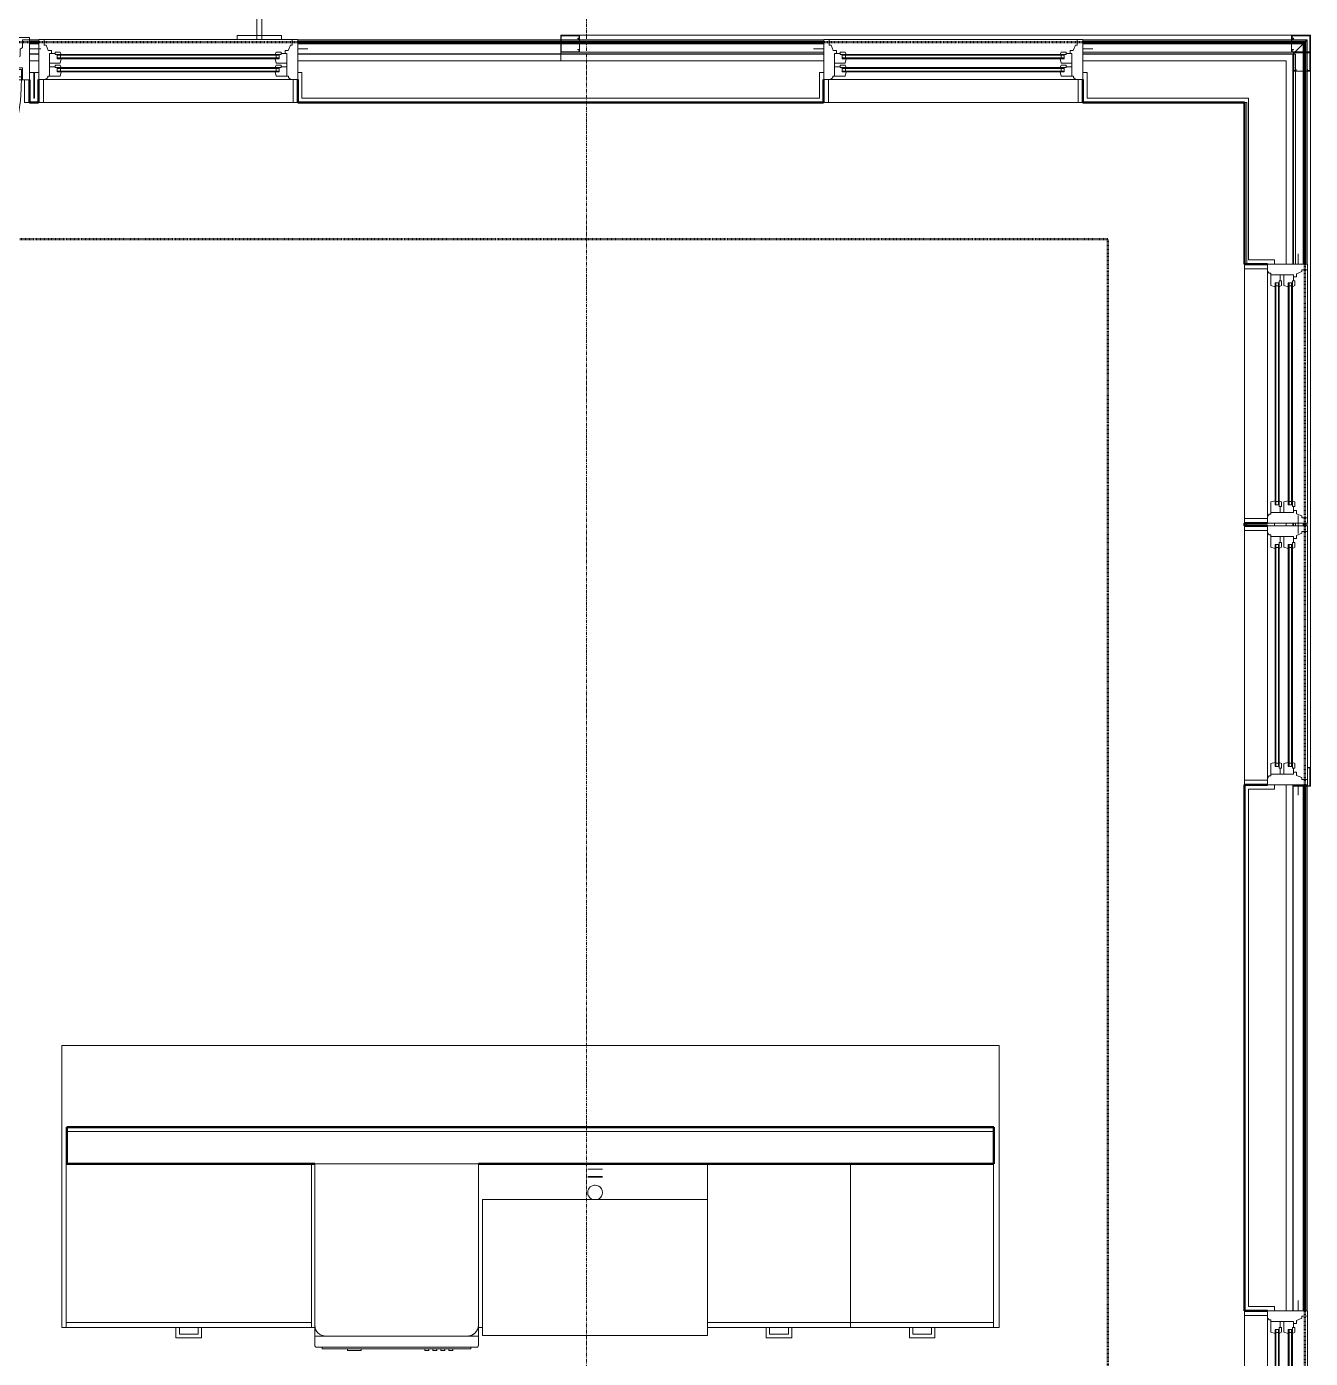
# Model space of a CAD drawing. Header units: inches. Extents: x -4235 to -464, y 9767 to 12359.
# Drawn here: x -2255.5 to -2067.1, y 11925.4 to 12120.9 of the extents above; entities that cross this region are included whole.
import ezdxf

# ---------------------------------------------------------------- set-up
doc = ezdxf.new("R2010")
doc.units = ezdxf.units.IN
doc.header["$MEASUREMENT"] = 0
doc.linetypes.add('Dash 1_16_', pattern=[0.125, 0.0625, -0.0625])
doc.linetypes.add('Grid Line 1_2_', pattern=[0.875, 0.5, -0.125, 0.125, -0.125])
for name, color, linetype, lineweight in [('0-1', 7, 'Continuous', 5), ('0-2', 10, 'Continuous', 9), ('A-DOOR-5', 31, 'Continuous', 9), ('A-DOOR-6', 31, 'Continuous', 20), ('A-DOOR-FRAM', 31, 'Continuous', 9), ('A-DOOR-FRAM-3', 31, 'Continuous', 20), ('A-DOOR-GLAZ', 31, 'Continuous', 9), ('A-GLAZ-1', 151, 'Continuous', 9), ('A-GLAZ-2', 151, 'Continuous', 20), ('A-GLAZ-CWMG', 51, 'Continuous', 9), ('A-WALL', 113, 'Continuous', 13), ('A-WALL-1', 7, 'Continuous', 50), ('A-WALL-2', 250, 'Continuous', 13), ('A-WALL-4', 254, 'Continuous', 9), ('A-WALL-5', 113, 'Continuous', 9), ('A-WALL-6', 113, 'Continuous', 50), ('A-WALL-PATT-1', 9, 'Continuous', 9), ('C-PROP-LINE-1', 91, 'Dash 1_16_', 50), ('P-SANR-FIXT-1', 10, 'Continuous', 9), ('P-SANR-FIXT-2', 254, 'Continuous', 9), ('Q-CASE-2', 10, 'Continuous', 9), ('Q-SPCQ-1', 10, 'Continuous', 9), ('S-GRID-1', 1, 'Grid Line 1_2_', 9)]:
    doc.layers.add(name, color=color, linetype=linetype, lineweight=lineweight)

# ---------------------------------------------------------------- blocks, each defined once
blk = doc.blocks.new('Dishwasher_15404 - 34_ counter-547918-BACKGROUND - RCP - 2ND FLOOR')
at = {"layer": 'Q-SPCQ-1'}
for p, q in [((0, 24), (23.68, 24)), ((0, 0), (0, 24)), ((23.68, 24), (25.25, 24)), ((25.25, 24), (26.68, 24)), ((25.25, 24), (25.25, 22.43)), ((26.87, 23.8), (26.87, 0.2)), ((25.25, 22.43), (25.25, 1.57)), ((26.87, 22.91), (27.12, 22.91)), ((27.12, 21.39), (27.12, 22.91)), ((27.12, 20.19), (27.12, 21.39)), ((27.12, 20.28), (27.37, 20.28)), ((27.12, 3.81), (27.12, 20.19)), ((27.12, 19.69), (27.37, 19.69)), ((27.37, 19.69), (27.37, 20.28)), ((27.12, 19.1), (27.37, 19.1)), ((27.12, 18.51), (27.37, 18.51)), ((27.12, 17.92), (27.37, 17.92)), ((27.37, 17.33), (27.37, 17.92)), ((27.37, 18.51), (27.37, 19.1)), ((27.12, 17.33), (27.37, 17.33)), ((27.12, 16.74), (27.37, 16.74)), ((27.12, 16.15), (27.37, 16.15)), ((27.37, 16.15), (27.37, 16.74)), ((27.37, 6.79), (27.12, 6.79)), ((27.37, 5.81), (27.37, 6.79)), ((27.12, 4.82), (27.37, 4.82)), ((27.37, 4.82), (27.37, 5.81)), ((27.12, 2.61), (27.12, 3.81)), ((27.12, 1.09), (27.12, 2.61)), ((23.68, 0), (0, 0)), ((25.25, 1.57), (25.25, 0)), ((26.87, 1.09), (27.12, 1.09)), ((25.25, 0), (23.68, 0)), ((26.68, 0), (25.25, 0))]:
    blk.add_line(p, q, dxfattribs=at)
for centre, radius, start, end in [((23.68, 22.43), 1.57, 360, 90), ((23.68, 22.43), 1.57, 32.077, 42.3359), ((26.68, 23.8), 0.197, 360, 90), ((23.68, 22.43), 1.57, 17.8182, 27.5266), ((23.68, 22.43), 1.57, 360, 13.6425), ((23.68, 1.57), 1.57, 270, 360), ((23.68, 1.57), 1.57, 317.6641, 327.923), ((23.68, 1.57), 1.57, 332.4734, 342.1818), ((23.68, 1.57), 1.57, 346.3575, 360), ((26.68, 0.2), 0.197, 270, 360), ((26.68, 0.2), 0.197, 270, 345)]:
    blk.add_arc(centre, radius, start, end, dxfattribs=at)
blk = doc.blocks.new('Base Cabinet 3 Drawer 230 - Base Cabinet 3 Drawer 230 21_-2578998-BACKGROUND - RCP - 2ND FLOOR')
at = {"layer": 'Q-CASE-2'}
for p, q in [((-1.14, 24), (-1.14, 25.5)), ((-1.14, 25.5), (2.61, 25.5)), ((2.61, 25.5), (2.61, 24)), ((-9.76, 24), (11.24, 24)), ((-9.76, 23.25), (-9.76, 24)), ((-1.14, 24), (-0.64, 24)), ((2.11, 25), (-0.64, 25)), ((-0.64, 24), (-0.64, 25)), ((2.11, 24), (2.11, 25)), ((2.61, 24), (2.11, 24)), ((11.24, 24), (11.24, 23.25)), ((11.24, 23.25), (-9.76, 23.25)), ((-9.76, 23.25), (-9.76, 0)), ((11.24, 0), (11.24, 23.25)), ((-9.76, 0), (11.24, 0))]:
    blk.add_line(p, q, dxfattribs=at)
blk = doc.blocks.new('Base Cabinet 3 Drawer 230 - Base Cabinet 3 Drawer 230 36_-2567960-BACKGROUND - RCP - 2ND FLOOR')
at = {"layer": 'Q-CASE-2'}
for p, q in [((-1.14, 24), (-1.14, 25.5)), ((-1.14, 25.5), (2.61, 25.5)), ((2.61, 25.5), (2.61, 24)), ((-17.26, 24), (18.74, 24)), ((-17.26, 23.25), (-17.26, 24)), ((-1.14, 24), (-0.64, 24)), ((2.11, 25), (-0.64, 25)), ((-0.64, 24), (-0.64, 25)), ((2.11, 24), (2.11, 25)), ((2.61, 24), (2.11, 24)), ((18.74, 24), (18.74, 23.25)), ((18.74, 23.25), (-17.26, 23.25)), ((-17.26, 23.25), (-17.26, 0)), ((18.74, 0), (18.74, 23.25)), ((-17.26, 0), (18.74, 0))]:
    blk.add_line(p, q, dxfattribs=at)
blk = doc.blocks.new('kitchen_faucet_14143 - kitchen_faucet_14143-V47-BACKGROUND - RCP - 2ND FLOOR')
at = {"layer": 'P-SANR-FIXT-2'}
for p, q in [((2.26, 0.54), (2.26, 1.08)), ((2.26, 0.28), (2.26, 0.54)), ((2.26, 0), (2.26, 0.28)), ((2.26, -1.08), (2.26, 0)), ((2.34, 1.08), (2.34, 0.94)), ((2.34, 0.94), (2.34, 0.28)), ((2.34, 0.28), (2.34, -0.54)), ((3.44, 1.05), (3.44, 1.08)), ((3.44, 0.54), (3.44, 1.05)), ((3.44, -0.28), (3.44, 0.54)), ((2.34, -0.54), (2.34, -1.05)), ((2.34, -1.05), (2.34, -1.08)), ((3.44, -0.54), (3.44, -0.28)), ((3.44, -0.77), (3.44, -0.54)), ((3.44, -0.94), (3.44, -0.77)), ((3.44, -1.05), (3.44, -0.94)), ((3.44, -1.08), (3.44, -1.05))]:
    blk.add_line(p, q, dxfattribs=at)
at = {"layer": 'P-SANR-FIXT-2', "flags": 128}
blk.add_lwpolyline([(-1, 0.62), (-0.96, 0.61), (-0.92, 0.6)], dxfattribs=at)
at = {"layer": 'P-SANR-FIXT-2'}
for start, end in [(135, 159.9003), (105, 135), (75, 105), (30, 75), (300, 0), (0, 30), (200.0997, 210), (210, 240), (240, 300)]:
    blk.add_arc((0, 0), 1.08, start, end, dxfattribs=at)
blk = doc.blocks.new('Stainless Steel Farmhous Kitchen Sink - Stainless Steel Farmhous Kitchen Sink-2552578-BACKGROUND - RCP - 2ND FLOOR')
at = {"layer": 'P-SANR-FIXT-1'}
for p, q in [((-33, 22.2), (0, 22.2)), ((-33, 2.25), (-33, 22.2)), ((0, 22.2), (0, 2.25)), ((0, 2.25), (-33, 2.25))]:
    blk.add_line(p, q, dxfattribs=at)
blk = doc.blocks.new('CTR - 1st Phase - Unit Layouts_rvt-1-BACKGROUND - RCP - 2ND FLOOR')
at = {"layer": 'A-WALL-1'}
for p, q in [((-2249.58, 11953.95), (-2249.58, 11959.33)), ((-2249.58, 11959.33), (-2113.58, 11959.33)), ((-2113.58, 11959.33), (-2113.58, 11953.95)), ((-2213.21, 11953.95), (-2249.58, 11953.95)), ((-2113.58, 11953.95), (-2189.21, 11953.95))]:
    blk.add_line(p, q, dxfattribs=at)
at = {"layer": 'A-WALL-2'}
blk.add_line((-2249.58, 11958.7), (-2113.58, 11958.7), dxfattribs=at)
at = {"layer": 'A-WALL-4'}
for p, q in [((-2249.58, 11959.33), (-2249.58, 11953.95)), ((-2249.58, 11959.33), (-2113.58, 11959.33)), ((-2113.58, 11959.33), (-2113.58, 11953.95)), ((-2213.21, 11953.95), (-2249.58, 11953.95)), ((-2113.58, 11953.95), (-2189.21, 11953.95))]:
    blk.add_line(p, q, dxfattribs=at)
at = {"layer": 'A-WALL-5'}
for p, q in [((-2112.8, 11971.33), (-2250.33, 11971.33)), ((-2250.33, 11971.33), (-2250.33, 11929.95)), ((-2250.33, 11929.95), (-2250.33, 11971.33)), ((-2250.33, 11971.33), (-2112.8, 11971.33)), ((-2112.8, 11929.95), (-2112.8, 11971.33)), ((-2112.8, 11971.33), (-2112.8, 11929.95)), ((-2250.33, 11929.95), (-2233.58, 11929.95)), ((-2233.58, 11929.95), (-2250.33, 11929.95)), ((-2233.58, 11929.95), (-2233.08, 11929.95)), ((-2233.08, 11929.95), (-2230.33, 11929.95)), ((-2230.33, 11929.95), (-2233.08, 11929.95)), ((-2230.33, 11929.95), (-2229.83, 11929.95)), ((-2229.83, 11929.95), (-2213.21, 11929.95)), ((-2213.21, 11929.95), (-2229.83, 11929.95)), ((-2189.21, 11929.95), (-2188.58, 11929.95)), ((-2188.58, 11929.95), (-2189.21, 11929.95)), ((-2155.58, 11929.95), (-2146.96, 11929.95)), ((-2146.96, 11929.95), (-2155.58, 11929.95)), ((-2146.96, 11929.95), (-2146.46, 11929.95)), ((-2146.46, 11929.95), (-2143.71, 11929.95)), ((-2143.71, 11929.95), (-2146.46, 11929.95)), ((-2143.71, 11929.95), (-2143.21, 11929.95)), ((-2143.21, 11929.95), (-2125.96, 11929.95)), ((-2125.96, 11929.95), (-2143.21, 11929.95)), ((-2125.96, 11929.95), (-2125.46, 11929.95)), ((-2125.46, 11929.95), (-2122.71, 11929.95)), ((-2122.71, 11929.95), (-2125.46, 11929.95)), ((-2122.71, 11929.95), (-2122.21, 11929.95)), ((-2122.21, 11929.95), (-2112.8, 11929.95)), ((-2112.8, 11929.95), (-2122.21, 11929.95))]:
    blk.add_line(p, q, dxfattribs=at)
at = {"layer": '0-2'}
for name, p, rotation in [('Base Cabinet 3 Drawer 230 - Base Cabinet 3 Drawer 230 36_-2567960-BACKGROUND - RCP - 2ND FLOOR', (-2230.97, 11953.95), 180), ('Dishwasher_15404 - 34_ counter-547918-BACKGROUND - RCP - 2ND FLOOR', (-2213.21, 11953.95), 269.9999999998328), ('kitchen_faucet_14143 - kitchen_faucet_14143-V47-BACKGROUND - RCP - 2ND FLOOR', (-2172.08, 11949.76), 89.99999999997046), ('Base Cabinet 3 Drawer 230 - Base Cabinet 3 Drawer 230 21_-2578998-BACKGROUND - RCP - 2ND FLOOR', (-2144.35, 11953.95), 180), ('Base Cabinet 3 Drawer 230 - Base Cabinet 3 Drawer 230 21_-2578998-BACKGROUND - RCP - 2ND FLOOR', (-2123.35, 11953.95), 180), ('Stainless Steel Farmhous Kitchen Sink - Stainless Steel Farmhous Kitchen Sink-2552578-BACKGROUND - RCP - 2ND FLOOR', (-2188.58, 11951), 180)]:
    blk.add_blockref(name, p, dxfattribs=dict(at, rotation=rotation))
blk = doc.blocks.new('Basic Wall _ EXT - FIBER CEMENT - LARGE - ___-2505162-BACKGROUND - RCP - 2ND FLOOR')
at = {"layer": 'A-WALL-5'}
for p, q in [((-2253.74, 12118.91), (-2255.06, 12118.91)), ((-2253.74, 12118.91), (-2255.06, 12118.91)), ((-2255.06, 12118.88), (-2253.74, 12118.88)), ((-2253.74, 12118.88), (-2255.06, 12118.88)), ((-2138.54, 12118.91), (-2215.71, 12118.91)), ((-2138.54, 12118.91), (-2215.71, 12118.91)), ((-2215.71, 12118.88), (-2138.54, 12118.88)), ((-2138.54, 12118.88), (-2215.71, 12118.88)), ((-2067.6, 12118.91), (-2100.51, 12118.91)), ((-2067.6, 12118.91), (-2100.51, 12118.91)), ((-2100.51, 12118.88), (-2067.63, 12118.88)), ((-2067.63, 12118.88), (-2100.51, 12118.88)), ((-2069.67, 12116.84), (-2067.92, 12118.59)), ((-2067.92, 12118.59), (-2069.64, 12116.87)), ((-2067.92, 12118.59), (-2067.63, 12118.88)), ((-2067.63, 12118.88), (-2067.92, 12118.59)), ((-2255.06, 12116.84), (-2253.74, 12116.84)), ((-2253.74, 12116.84), (-2255.06, 12116.84)), ((-2253.74, 12116.87), (-2255.03, 12116.87)), ((-2253.74, 12116.87), (-2255.03, 12116.87)), ((-2138.54, 12116.87), (-2215.71, 12116.87)), ((-2138.54, 12116.87), (-2215.71, 12116.87)), ((-2215.71, 12116.84), (-2138.54, 12116.84)), ((-2177.12, 12116.84), (-2215.71, 12116.84)), ((-2138.54, 12116.84), (-2177.12, 12116.84)), ((-2069.64, 12116.87), (-2100.51, 12116.87)), ((-2069.64, 12116.87), (-2100.51, 12116.87)), ((-2100.51, 12116.84), (-2069.67, 12116.84)), ((-2069.67, 12116.84), (-2100.51, 12116.84))]:
    blk.add_line(p, q, dxfattribs=at)
blk = doc.blocks.new('Basic Wall _ EXT - FIBER CEMENT - LARGE - ___-2505163-BACKGROUND - RCP - 2ND FLOOR')
at = {"layer": 'A-WALL-5'}
for p, q in [((-2067.92, 12118.59), (-2069.67, 12116.84)), ((-2069.64, 12116.87), (-2067.92, 12118.59)), ((-2067.92, 12118.59), (-2067.63, 12118.88)), ((-2067.63, 12118.88), (-2067.92, 12118.59)), ((-2067.63, 12118.88), (-2067.63, 12086)), ((-2067.63, 12086), (-2067.63, 12118.88)), ((-2067.6, 12086), (-2067.6, 12118.91)), ((-2067.6, 12086), (-2067.6, 12118.91)), ((-2069.67, 12116.84), (-2069.67, 12086)), ((-2069.67, 12086), (-2069.67, 12116.84)), ((-2069.64, 12086), (-2069.64, 12116.84)), ((-2069.64, 12086), (-2069.64, 12116.84)), ((-2069.67, 12047.98), (-2069.67, 12047.6)), ((-2069.67, 12047.6), (-2069.67, 12047.98)), ((-2069.64, 12047.61), (-2069.64, 12047.98)), ((-2069.64, 12047.61), (-2069.64, 12047.98)), ((-2067.63, 12047.98), (-2067.63, 12047.6)), ((-2067.63, 12047.6), (-2067.63, 12047.98)), ((-2067.6, 12047.6), (-2067.6, 12047.98)), ((-2067.6, 12047.6), (-2067.6, 12047.98)), ((-2069.67, 12009.58), (-2069.67, 11932.4)), ((-2069.67, 11932.4), (-2069.67, 12009.58)), ((-2069.64, 11932.4), (-2069.64, 12009.58)), ((-2069.64, 11932.4), (-2069.64, 12009.58)), ((-2067.63, 12009.58), (-2067.63, 11932.4)), ((-2067.63, 11932.4), (-2067.63, 12009.58)), ((-2067.6, 11932.4), (-2067.6, 12009.58)), ((-2067.6, 11932.4), (-2067.6, 12009.58))]:
    blk.add_line(p, q, dxfattribs=at)
blk = doc.blocks.new('Door-Inswing-Andersen-400_Series-Single - 3_ 0-1_8_ x custom height - 2ND FLOOR-2895725-BACKGROUND - RCP - 2ND FLOOR')
at = {"layer": 'A-DOOR-5'}
blk.add_line((16.87, 0.66), (16.87, 34.41), dxfattribs=at)
blk.add_arc((16.87, 0.66), 33.75, 90, 180, dxfattribs=at)
at = {"layer": 'A-DOOR-6'}
for p, q in [((-16.87, -0.41), (-16.87, 0.66)), ((-16.87, 0.66), (-12.44, 0.66)), ((-13.19, 0.66), (-13.19, -0.66)), ((-13.19, 0.66), (-13.19, 0.59)), ((-13.19, 0.59), (-12.67, 0.59)), ((-12.44, 0.09), (-13.19, 0.09)), ((-12.67, 0.59), (-12.47, 0.34)), ((-12.47, 0.34), (-12.44, 0.16)), ((12.44, 0.66), (-12.44, 0.66)), ((-12.44, 0.16), (-12.44, 0.09)), ((16.87, 0.66), (12.44, 0.66)), ((12.47, 0.34), (12.44, 0.16)), ((12.44, 0.16), (12.44, 0.09)), ((12.44, 0.09), (13.19, 0.09)), ((12.67, 0.59), (12.47, 0.34)), ((13.19, 0.59), (12.67, 0.59)), ((13.19, 0.66), (13.19, -0.66)), ((13.19, 0.66), (13.19, 0.59)), ((16.87, -0.41), (16.87, 0.66)), ((-16.26, -0.42), (-16.87, -0.41)), ((-16.26, -1.06), (-16.26, -0.42)), ((-16.26, -1.06), (-12.44, -1.06)), ((-13.19, -0.66), (-12.44, -0.66)), ((-12.44, -0.75), (-12.47, -1.06)), ((-12.44, -0.66), (-12.44, -0.75)), ((12.44, -1.06), (-12.44, -1.06)), ((12.44, -0.66), (12.44, -0.75)), ((13.19, -0.66), (12.44, -0.66)), ((12.44, -0.75), (12.47, -1.06)), ((16.26, -1.06), (12.44, -1.06)), ((16.26, -0.42), (16.87, -0.41)), ((16.26, -1.06), (16.26, -0.42))]:
    blk.add_line(p, q, dxfattribs=at)
at = {"layer": 'A-DOOR-FRAM'}
for p, q in [((-17.94, 4.44), (-17.31, 4.44)), ((-17.94, 1.12), (-17.94, 4.44)), ((-17.31, 4.44), (-17.31, 1.12)), ((17.31, 4.44), (17.94, 4.44)), ((17.31, 1.12), (17.31, 4.44)), ((17.94, 4.44), (17.94, 1.12)), ((-17.31, 1.12), (-17.94, 1.12)), ((17.94, 1.12), (17.31, 1.12))]:
    blk.add_line(p, q, dxfattribs=at)
at = {"layer": 'A-DOOR-FRAM-3'}
for p, q in [((-18.06, -4.75), (-18.06, 1.12)), ((-18.06, 1.12), (-17.03, 1.12)), ((-17.69, 1.12), (-18.06, 1.12)), ((-18.06, 1.12), (18.06, 1.12)), ((-18.06, -5.09), (-18.06, 1.12)), ((-17.03, 1.12), (-17.03, -0.66)), ((17.03, 1.12), (17.03, -0.66)), ((18.06, 1.12), (17.03, 1.12)), ((18.06, -4.75), (18.06, 1.12)), ((18.06, 1.12), (18.06, -5.09)), ((-17.03, -0.66), (-16.45, -0.66)), ((-16.45, -0.66), (-16.45, -1.09)), ((-16.45, -1.09), (-16, -1.09)), ((-16, -1.09), (-16, -2.23)), ((16.45, -1.09), (16, -1.09)), ((16, -1.09), (16, -2.23)), ((16.45, -0.66), (16.45, -1.09)), ((17.03, -0.66), (16.45, -0.66)), ((-19.69, -3.44), (-18.06, -3.44)), ((-16.69, -3.39), (-17.03, -3.63)), ((-17.03, -3.63), (-17.03, -4.75)), ((-16, -2.23), (-16.69, -2.39)), ((-16.69, -2.39), (-16.69, -3.39)), ((16, -2.23), (16.69, -2.39)), ((16.69, -2.39), (16.69, -3.39)), ((16.69, -3.39), (17.03, -3.63)), ((17.03, -3.63), (17.03, -4.75)), ((19.69, -3.44), (18.06, -3.44)), ((-18.06, -4.75), (-17.03, -4.75)), ((18.06, -5.09), (-18.06, -5.09)), ((18.06, -4.75), (17.03, -4.75))]:
    blk.add_line(p, q, dxfattribs=at)
at = {"layer": 'A-DOOR-GLAZ'}
for p, q in [((12.44, 0.09), (-12.44, 0.09)), ((-13.19, -0.06), (-12.44, -0.06)), ((-12.44, -0.5), (-13.19, -0.5)), ((-12.98, -0.5), (-12.98, -0.06)), ((12.44, -0.06), (-12.44, -0.06)), ((12.44, -0.5), (-12.44, -0.5)), ((12.44, -0.66), (-12.44, -0.66)), ((13.19, -0.06), (12.44, -0.06)), ((12.44, -0.5), (13.19, -0.5)), ((12.98, -0.5), (12.98, -0.06))]:
    blk.add_line(p, q, dxfattribs=at)
blk = doc.blocks.new('Rectangular Mullion - Profile_Polycarbonate_Lower-1873244-BACKGROUND - RCP - 2ND FLOOR')
at = {"layer": 'A-GLAZ-CWMG'}
for p, q in [((-2069.31, 12114.34), (-2069.61, 12114.34)), ((-2069.61, 12114.34), (-2069.61, 12086)), ((-2067.92, 12114.34), (-2069.3, 12114.34)), ((-2067.63, 12114.34), (-2067.92, 12114.34)), ((-2067.11, 12114.34), (-2067.6, 12114.34)), ((-2067.11, 12012.14), (-2067.11, 12114.34)), ((-2069.61, 12047.98), (-2069.61, 12047.62)), ((-2067.55, 12012.14), (-2067.11, 12012.14))]:
    blk.add_line(p, q, dxfattribs=at)
blk = doc.blocks.new('Rectangular Mullion - Profile_Polycarbonate_Upper and left-2704980-BACKGROUND - RCP - 2ND FLOOR')
at = {"layer": 'A-GLAZ-CWMG'}
for p, q in [((0, 1.29), (-2.75, 1.29)), ((-2.75, 1.29), (-2.75, 0.8)), ((-2.75, 0.79), (-2.5, 0.79)), ((-2.69, 0.85), (-2.69, 1.22)), ((-2.69, 1.22), (-0.06, 1.22)), ((-2.5, 0.85), (-2.69, 0.85)), ((-2.5, 0.8), (-2.5, 0.85)), ((-0.06, 1.22), (-0.06, 0.8)), ((-0.06, 0.77), (-0.06, 0.47)), ((-0.06, 0.47), (-0.06, 0.26)), ((-0.06, 0.22), (-0.06, -1.15)), ((0, 0.8), (0, 1.29)), ((0, 0.47), (0, 0.77)), ((0, 0.27), (0, 0.47)), ((0, -1.21), (0, 0.22)), ((-2.5, -0.79), (-2.75, -0.79)), ((-2.75, -0.79), (-2.75, -0.9)), ((-2.75, -0.91), (-2.75, -1.21)), ((-2.75, -1.21), (-1.51, -1.21)), ((-2.69, -0.9), (-2.69, -0.85)), ((-2.69, -0.85), (-2.5, -0.85)), ((-2.69, -1.15), (-2.69, -0.92)), ((-0.25, -1.15), (-2.69, -1.15)), ((-2.5, -0.85), (-2.5, -0.79)), ((-1.49, -1.21), (-0.25, -1.21)), ((-0.06, -1.15), (-0.25, -1.15)), ((-0.25, -1.21), (0, -1.21))]:
    blk.add_line(p, q, dxfattribs=at)
blk = doc.blocks.new('Rectangular Mullion - Profile_Polycarbonate_right-2704981-BACKGROUND - RCP - 2ND FLOOR')
at = {"layer": 'A-GLAZ-CWMG'}
for p, q in [((-2.75, 0.85), (-2.75, 1.29)), ((-2.75, 1.29), (0, 1.29)), ((-0.06, 1.22), (-2.69, 1.22)), ((-2.69, 1.22), (-2.69, 0.85)), ((-0.06, 0.8), (-0.06, 1.22)), ((-0.06, 0.47), (-0.06, 0.77)), ((-0.06, 0.22), (-0.06, 0.47)), ((-0.06, -1.15), (-0.06, 0.22)), ((0, 1.29), (0, 0.8)), ((0, 0.77), (0, 0.47)), ((0, 0.47), (0, 0.22)), ((0, 0.22), (0, -1.21)), ((-0.19, -1.15), (-0.06, -1.15)), ((0, -1.21), (-0.19, -1.21))]:
    blk.add_line(p, q, dxfattribs=at)
blk = doc.blocks.new('Rectangular Mullion - Profile_Polycarbonate_Lower-1873239-BACKGROUND - RCP - 2ND FLOOR')
at = {"layer": 'A-GLAZ-CWMG'}
for p, q in [((-2174.37, 12119.59), (-2174.37, 12118.91)), ((-2174.37, 12119.59), (-2069.86, 12119.59)), ((-2069.86, 12118.91), (-2069.86, 12119.59)), ((-2174.37, 12118.88), (-2174.37, 12118.59)), ((-2174.37, 12118.59), (-2174.37, 12117.09)), ((-2138.54, 12117.09), (-2174.37, 12117.09)), ((-2069.86, 12117.09), (-2100.51, 12117.09)), ((-2069.86, 12118.59), (-2069.86, 12118.88)), ((-2069.86, 12118.35), (-2069.86, 12118.59)), ((-2069.86, 12117.09), (-2069.86, 12118.34))]:
    blk.add_line(p, q, dxfattribs=at)
blk = doc.blocks.new('Rectangular Mullion - Profile_Polycarbonate_Upper and left-2704914-BACKGROUND - RCP - 2ND FLOOR')
at = {"layer": 'A-GLAZ-CWMG'}
for p, q in [((-1.06, 1.21), (-2.75, 1.21)), ((-2.75, 1.21), (-2.75, 0.79)), ((-2.75, 0.79), (-2.5, 0.79)), ((-2.69, 0.85), (-2.69, 1.15)), ((-2.69, 1.15), (-0.81, 1.15)), ((-2.5, 0.85), (-2.69, 0.85)), ((-2.5, 0.79), (-2.5, 0.85)), ((-0.81, 1.21), (-1.02, 1.21)), ((-0.52, 1.21), (-0.81, 1.21)), ((-0.81, 1.15), (-0.52, 1.15)), ((0, 1.21), (-0.49, 1.21)), ((-0.49, 1.15), (-0.06, 1.15)), ((-0.06, 1.15), (-0.06, -1.22)), ((0, -1.29), (0, 1.21)), ((-2.5, -0.79), (-2.75, -0.79)), ((-2.75, -0.79), (-2.75, -1.29)), ((-2.75, -1.29), (0, -1.29)), ((-2.69, -1.22), (-2.69, -0.85)), ((-2.69, -0.85), (-2.5, -0.85)), ((-0.06, -1.22), (-2.69, -1.22)), ((-2.5, -0.85), (-2.5, -0.79))]:
    blk.add_line(p, q, dxfattribs=at)
blk = doc.blocks.new('Rectangular Mullion - Profile_Polycarbonate_right-2704915-BACKGROUND - RCP - 2ND FLOOR')
at = {"layer": 'A-GLAZ-CWMG'}
for p, q in [((-2.75, 0.79), (-2.75, 1.21)), ((-2.75, 1.21), (0, 1.21)), ((-2.5, 0.79), (-2.75, 0.79)), ((-0.06, 1.15), (-2.69, 1.15)), ((-2.69, 1.15), (-2.69, 0.85)), ((-2.69, 0.85), (-2.5, 0.85)), ((-2.5, 0.85), (-2.5, 0.79)), ((-0.06, -0.29), (-0.06, 1.15)), ((0, 1.21), (0, -0.29)), ((-2.75, -1.29), (-2.75, -0.79)), ((-2.75, -0.79), (-2.5, -0.79)), ((0, -1.29), (-2.75, -1.29)), ((-2.5, -0.85), (-2.69, -0.85)), ((-2.69, -0.85), (-2.69, -1.22)), ((-2.69, -1.22), (-0.06, -1.22)), ((-2.5, -0.79), (-2.5, -0.85)), ((-0.06, -0.58), (-0.06, -0.29)), ((-0.06, -1.22), (-0.06, -0.61)), ((0, -0.29), (0, -0.58)), ((0, -0.61), (0, -1.29))]:
    blk.add_line(p, q, dxfattribs=at)
blk = doc.blocks.new('Window-Double_Hung-Andersen-400_Series-Tilt_Wash - DOUBLE HUNG - REVERSE COTTAGE - 2ND FLOOR-2888385-BACKGROUND - RCP - 2ND FLOOR')
at = {"layer": 'A-GLAZ-1'}
for p, q in [((-16.29, 2.5), (-15.7, 2.5)), ((-16.29, 2.12), (-15.7, 2.12)), ((-15.82, 2.5), (-15.82, 2.12)), ((-15.7, 2.63), (15.7, 2.63)), ((-15.7, 2.5), (15.7, 2.5)), ((-15.7, 2.12), (15.7, 2.12)), ((-15.7, 2), (15.7, 2)), ((16.29, 2.5), (15.7, 2.5)), ((16.29, 2.12), (15.7, 2.12)), ((15.82, 2.5), (15.82, 2.12)), ((-16.29, 0.56), (-15.7, 0.56)), ((-16.29, 0.19), (-15.7, 0.19)), ((-15.82, 0.56), (-15.82, 0.19)), ((-15.7, 0.69), (15.7, 0.69)), ((-15.7, 0.56), (15.7, 0.56)), ((-15.7, 0.19), (15.7, 0.19)), ((-15.7, 0.06), (15.7, 0.06)), ((16.29, 0.56), (15.7, 0.56)), ((16.29, 0.19), (15.7, 0.19)), ((15.82, 0.56), (15.82, 0.19)), ((18.95, -1.06), (-18.95, -1.06)), ((-18.95, -1.06), (-18.95, -4.44)), ((-18.32, -1.06), (-18.32, -4.44)), ((18.32, -1.06), (18.32, -4.44)), ((18.95, -4.44), (18.95, -1.06)), ((-19.01, -2.44), (-19.01, -3.94)), ((-19.01, -2.44), (-18.95, -2.44)), ((18.95, -2.44), (19.01, -2.44)), ((19.01, -3.94), (19.01, -2.44)), ((-19.01, -3.94), (-18.95, -3.94)), ((-18.95, -4.44), (18.95, -4.44)), ((18.95, -3.94), (19.01, -3.94))]:
    blk.add_line(p, q, dxfattribs=at)
at = {"layer": 'A-GLAZ-2'}
for p, q in [((19.01, 4.81), (-19.01, 4.81)), ((-19.01, 4.81), (-19.01, -1.06)), ((-18.2, 4.81), (-18.2, 4)), ((-18.2, 4), (-17.92, 4)), ((-17.92, 4), (-17.61, 3.19)), ((17.92, 4), (17.61, 3.19)), ((18.2, 4), (17.92, 4)), ((18.2, 4.81), (18.2, 4)), ((19.01, -1.06), (19.01, 4.81)), ((-19.01, 3.44), (-20.51, 3.44)), ((-17.61, 3.19), (-17.14, 3.19)), ((-17.42, 2.75), (-16.57, 2.75)), ((-17.42, 2.75), (-17.42, -0.56)), ((-17.14, 3.19), (-17.14, 2.75)), ((-15.86, 2.97), (-16.57, 2.97)), ((-16.57, 2.63), (-16.57, 2.97)), ((-15.7, 2.63), (-16.57, 2.63)), ((-16.29, 2.63), (-16.29, 2)), ((-15.7, 2), (-16.29, 2)), ((-15.86, 2.97), (-15.7, 2.63)), ((-15.86, 1.37), (-15.7, 2)), ((15.86, 2.97), (15.7, 2.63)), ((15.7, 2.63), (16.57, 2.63)), ((15.7, 2), (16.29, 2)), ((15.86, 1.37), (15.7, 2)), ((15.86, 2.97), (16.57, 2.97)), ((16.29, 2.63), (16.29, 2)), ((16.57, 2.63), (16.57, 2.97)), ((17.42, 2.75), (16.57, 2.75)), ((17.14, 3.19), (17.14, 2.75)), ((17.61, 3.19), (17.14, 3.19)), ((17.42, 2.75), (17.42, -0.56)), ((19.01, 3.44), (20.51, 3.44)), ((-17.42, 1.37), (-15.86, 1.37)), ((-17.42, 0.81), (-16.57, 0.81)), ((-15.86, 1.03), (-16.57, 1.03)), ((-16.57, 0.69), (-16.57, 1.03)), ((-15.7, 0.69), (-16.57, 0.69)), ((-16.29, 0.69), (-16.29, 0.06)), ((-15.7, 0.06), (-16.29, 0.06)), ((-15.86, 1.03), (-15.7, 0.69)), ((-15.86, -0.56), (-15.7, 0.06)), ((15.86, 1.03), (15.7, 0.69)), ((15.7, 0.69), (16.57, 0.69)), ((15.7, 0.06), (16.29, 0.06)), ((15.86, -0.56), (15.7, 0.06)), ((17.42, 1.37), (15.86, 1.37)), ((15.86, 1.03), (16.57, 1.03)), ((16.29, 0.69), (16.29, 0.06)), ((16.57, 0.69), (16.57, 1.03)), ((17.42, 0.81), (16.57, 0.81)), ((-19.01, -1.06), (19.01, -1.06)), ((-17.67, -0.78), (-18, -1.06)), ((-17.67, -0.78), (-17.67, -0.56)), ((-17.67, -0.56), (-15.86, -0.56)), ((17.67, -0.56), (15.86, -0.56)), ((17.67, -0.78), (17.67, -0.56)), ((17.67, -0.78), (18, -1.06))]:
    blk.add_line(p, q, dxfattribs=at)
blk = doc.blocks.new('Window-Double_Hung-Andersen-400_Series-Tilt_Wash - DOUBLE HUNG - REVERSE COTTAGE - 2ND FLOOR-V147-BACKGROUND - RCP - 2ND FLOOR')
at = {"layer": 'A-GLAZ-1'}
for p, q in [((-16.29, 2.5), (-15.7, 2.5)), ((-16.29, 2.12), (-15.7, 2.12)), ((-15.82, 2.5), (-15.82, 2.12)), ((-15.7, 2.63), (15.7, 2.63)), ((-15.7, 2.5), (15.7, 2.5)), ((-15.7, 2.12), (15.7, 2.12)), ((-15.7, 2), (15.7, 2)), ((16.29, 2.5), (15.7, 2.5)), ((16.29, 2.12), (15.7, 2.12)), ((15.82, 2.5), (15.82, 2.12)), ((-16.29, 0.56), (-15.7, 0.56)), ((-16.29, 0.19), (-15.7, 0.19)), ((-15.82, 0.56), (-15.82, 0.19)), ((-15.7, 0.69), (15.7, 0.69)), ((-15.7, 0.56), (15.7, 0.56)), ((-15.7, 0.19), (15.7, 0.19)), ((-15.7, 0.06), (15.7, 0.06)), ((16.29, 0.56), (15.7, 0.56)), ((16.29, 0.19), (15.7, 0.19)), ((15.82, 0.56), (15.82, 0.19)), ((18.95, -1.06), (-18.95, -1.06)), ((-18.95, -1.06), (-18.95, -4.44)), ((-18.32, -1.06), (-18.32, -4.44)), ((18.32, -1.06), (18.32, -4.44)), ((18.95, -4.44), (18.95, -1.06)), ((-19.01, -2.44), (-19.01, -3.94)), ((-19.01, -2.44), (-18.95, -2.44)), ((18.95, -2.44), (19.01, -2.44)), ((19.01, -3.94), (19.01, -2.44)), ((-19.01, -3.94), (-18.95, -3.94)), ((-18.95, -4.44), (18.95, -4.44)), ((18.95, -3.94), (19.01, -3.94))]:
    blk.add_line(p, q, dxfattribs=at)
at = {"layer": 'A-GLAZ-2'}
for p, q in [((19.01, 4.81), (-19.01, 4.81)), ((-19.01, 4.81), (-19.01, -1.06)), ((-18.2, 4.81), (-18.2, 4)), ((-18.2, 4), (-17.92, 4)), ((-17.92, 4), (-17.61, 3.19)), ((17.92, 4), (17.61, 3.19)), ((18.2, 4), (17.92, 4)), ((18.2, 4.81), (18.2, 4)), ((19.01, -1.06), (19.01, 4.81)), ((-19.01, 3.44), (-20.34, 3.44)), ((-17.61, 3.19), (-17.14, 3.19)), ((-17.42, 2.75), (-16.57, 2.75)), ((-17.42, 2.75), (-17.42, -0.56)), ((-17.14, 3.19), (-17.14, 2.75)), ((-15.86, 2.97), (-16.57, 2.97)), ((-16.57, 2.63), (-16.57, 2.97)), ((-15.7, 2.63), (-16.57, 2.63)), ((-16.29, 2.63), (-16.29, 2)), ((-15.7, 2), (-16.29, 2)), ((-15.86, 2.97), (-15.7, 2.63)), ((-15.86, 1.37), (-15.7, 2)), ((15.86, 2.97), (15.7, 2.63)), ((15.7, 2.63), (16.57, 2.63)), ((15.7, 2), (16.29, 2)), ((15.86, 1.37), (15.7, 2)), ((15.86, 2.97), (16.57, 2.97)), ((16.29, 2.63), (16.29, 2)), ((16.57, 2.63), (16.57, 2.97)), ((17.42, 2.75), (16.57, 2.75)), ((17.14, 3.19), (17.14, 2.75)), ((17.61, 3.19), (17.14, 3.19)), ((17.42, 2.75), (17.42, -0.56)), ((19.01, 3.44), (20.51, 3.44)), ((-17.42, 1.37), (-15.86, 1.37)), ((-17.42, 0.81), (-16.57, 0.81)), ((-15.86, 1.03), (-16.57, 1.03)), ((-16.57, 0.69), (-16.57, 1.03)), ((-15.7, 0.69), (-16.57, 0.69)), ((-16.29, 0.69), (-16.29, 0.06)), ((-15.7, 0.06), (-16.29, 0.06)), ((-15.86, 1.03), (-15.7, 0.69)), ((-15.86, -0.56), (-15.7, 0.06)), ((15.86, 1.03), (15.7, 0.69)), ((15.7, 0.69), (16.57, 0.69)), ((15.7, 0.06), (16.29, 0.06)), ((15.86, -0.56), (15.7, 0.06)), ((17.42, 1.37), (15.86, 1.37)), ((15.86, 1.03), (16.57, 1.03)), ((16.29, 0.69), (16.29, 0.06)), ((16.57, 0.69), (16.57, 1.03)), ((17.42, 0.81), (16.57, 0.81)), ((-19.01, -1.06), (19.01, -1.06)), ((-17.67, -0.78), (-18, -1.06)), ((-17.67, -0.78), (-17.67, -0.56)), ((-17.67, -0.56), (-15.86, -0.56)), ((17.67, -0.56), (15.86, -0.56)), ((17.67, -0.78), (17.67, -0.56)), ((17.67, -0.78), (18, -1.06))]:
    blk.add_line(p, q, dxfattribs=at)
blk = doc.blocks.new('Walls 23 - Walls 1-2567155-BACKGROUND - RCP - 2ND FLOOR')
at = {"layer": 'A-WALL-5'}
for p, q in [((-2221.74, 12119.58), (-2221.74, 12163.69)), ((-2220.99, 12163.69), (-2220.99, 12119.58)), ((-2224.62, 12118.96), (-2224.62, 12119.58)), ((-2218.12, 12119.58), (-2224.62, 12119.58)), ((-2224.62, 12119.58), (-2221.75, 12119.58)), ((-2221.74, 12118.96), (-2221.74, 12119.58)), ((-2221.7, 12119.58), (-2221.64, 12119.58)), ((-2221.64, 12119.58), (-2221.56, 12119.58)), ((-2221.56, 12119.58), (-2221.47, 12119.58)), ((-2221.47, 12119.58), (-2221.37, 12119.58)), ((-2221.37, 12119.58), (-2221.27, 12119.58)), ((-2221.27, 12119.58), (-2221.18, 12119.58)), ((-2221.18, 12119.58), (-2221.1, 12119.58)), ((-2221.1, 12119.58), (-2221.04, 12119.58)), ((-2220.99, 12119.58), (-2220.99, 12118.96)), ((-2220.99, 12119.58), (-2218.12, 12119.58)), ((-2218.12, 12119.58), (-2218.12, 12118.96))]:
    blk.add_line(p, q, dxfattribs=at)
at = {"layer": 'A-WALL-6', "flags": 128}
for points in [[(-2221.74, 12163.69), (-2221.73, 12163.79), (-2221.7, 12163.89), (-2221.65, 12163.98), (-2221.58, 12164.05), (-2221.5, 12164.1), (-2221.41, 12164.12), (-2221.32, 12164.12), (-2221.24, 12164.1), (-2221.16, 12164.05), (-2221.09, 12163.98), (-2221.04, 12163.89), (-2221.01, 12163.79), (-2220.99, 12163.69)], [(-2220.99, 12163.69), (-2221.01, 12163.59), (-2221.04, 12163.49), (-2221.09, 12163.4), (-2221.16, 12163.34), (-2221.24, 12163.29), (-2221.32, 12163.26), (-2221.41, 12163.26), (-2221.5, 12163.29), (-2221.58, 12163.34), (-2221.65, 12163.4), (-2221.7, 12163.49), (-2221.73, 12163.59), (-2221.74, 12163.69)]]:
    blk.add_lwpolyline(points, dxfattribs=at)
blk = doc.blocks.new('Family - ___-2835860-BACKGROUND - RCP - 2ND FLOOR')
at = {"layer": 'C-PROP-LINE-1'}
for p, q in [((-2067.92, 12118.59), (-2523.72, 12118.59)), ((-2067.92, 11247.39), (-2067.92, 12118.59))]:
    blk.add_line(p, q, dxfattribs=at)
blk = doc.blocks.new('Family - ___-2835903-BACKGROUND - RCP - 2ND FLOOR')
at = {"layer": 'C-PROP-LINE-1'}
for p, q in [((-2096.82, 12089.69), (-3831.82, 12089.69)), ((-2096.82, 11276.29), (-2096.82, 12089.69))]:
    blk.add_line(p, q, dxfattribs=at)
blk = doc.blocks.new('Family - ___-2835932-BACKGROUND - RCP - 2ND FLOOR')
at = {"layer": 'C-PROP-LINE-1'}
for p, q in [((-2067.92, 12118.59), (-3860.72, 12118.59)), ((-2067.92, 11247.39), (-2067.92, 12118.59))]:
    blk.add_line(p, q, dxfattribs=at)

msp = doc.modelspace()

# ---------------------------------------------------------------- hatches: boundary and pattern name
at = {"layer": 'A-WALL-PATT-1'}
h = msp.add_hatch(dxfattribs=at)
h.set_pattern_fill('FP_5', color=256, style=0, pattern_type=2)
h.set_pattern_definition([(270, (-2075.79, 12112.41), (-120.38, 38.4), [0.392, -38.007]), (270, (-2076.18, 12112.41), (-120.38, 38.4), [0.392, -38.007]), (270, (-2092.15, 12112.41), (-120.38, 38.4), [0.392, -38.007]), (270, (-2092.54, 12112.41), (-120.38, 38.4), [0.392, -38.007]), (270, (-2108.5, 12112.41), (-120.38, 38.4), [0.392, -38.007]), (270, (-2108.9, 12112.41), (-120.38, 38.4), [0.392, -38.007]), (270, (-2124.86, 12112.41), (-120.38, 38.4), [0.392, -38.007]), (270, (-2125.25, 12112.41), (-120.38, 38.4), [0.392, -38.007]), (270, (-2141.22, 12112.41), (-120.38, 38.4), [0.392, -38.007]), (270, (-2141.61, 12112.41), (-120.38, 38.4), [0.392, -38.007]), (270, (-2157.58, 12112.41), (-120.38, 38.4), [0.392, -38.007]), (270, (-2157.97, 12112.41), (-120.38, 38.4), [0.392, -38.007]), (270, (-2173.93, 12112.41), (-120.38, 38.4), [0.392, -38.007]), (270, (-2174.32, 12112.41), (-120.38, 38.4), [0.392, -38.007]), (270, (-2190.29, 12112.41), (-120.38, 38.4), [0.392, -38.007]), (270, (-2190.68, 12112.41), (-120.38, 38.4), [0.392, -38.007]), (270, (-2075.79, 12094.96), (-120.38, 38.4), [0.392, -38.007]), (270, (-2076.18, 12094.96), (-120.38, 38.4), [0.392, -38.007]), (270, (-2092.15, 12094.96), (-120.38, 38.4), [0.392, -38.007]), (270, (-2092.54, 12094.96), (-120.38, 38.4), [0.392, -38.007]), (270, (-2108.5, 12094.96), (-120.38, 38.4), [0.392, -38.007]), (270, (-2108.9, 12094.96), (-120.38, 38.4), [0.392, -38.007]), (270, (-2124.86, 12094.96), (-120.38, 38.4), [0.392, -38.007]), (270, (-2125.25, 12094.96), (-120.38, 38.4), [0.392, -38.007]), (270, (-2141.22, 12094.96), (-120.38, 38.4), [0.392, -38.007]), (270, (-2141.61, 12094.96), (-120.38, 38.4), [0.392, -38.007]), (270, (-2157.58, 12094.96), (-120.38, 38.4), [0.392, -38.007]), (270, (-2157.97, 12094.96), (-120.38, 38.4), [0.392, -38.007]), (270, (-2173.93, 12094.96), (-120.38, 38.4), [0.392, -38.007]), (270, (-2174.32, 12094.96), (-120.38, 38.4), [0.392, -38.007]), (270, (-2190.29, 12094.96), (-120.38, 38.4), [0.392, -38.007]), (270, (-2190.68, 12094.96), (-120.38, 38.4), [0.392, -38.007]), (270, (-2075.79, 12077.51), (-120.38, 38.4), [0.392, -38.007]), (270, (-2076.18, 12077.51), (-120.38, 38.4), [0.392, -38.007]), (270, (-2092.15, 12077.51), (-120.38, 38.4), [0.392, -38.007]), (270, (-2092.54, 12077.51), (-120.38, 38.4), [0.392, -38.007]), (270, (-2108.5, 12077.51), (-120.38, 38.4), [0.392, -38.007]), (270, (-2108.9, 12077.51), (-120.38, 38.4), [0.392, -38.007]), (270, (-2124.86, 12077.51), (-120.38, 38.4), [0.392, -38.007]), (270, (-2125.25, 12077.51), (-120.38, 38.4), [0.392, -38.007]), (270, (-2141.22, 12077.51), (-120.38, 38.4), [0.392, -38.007]), (270, (-2141.61, 12077.51), (-120.38, 38.4), [0.392, -38.007]), (270, (-2157.58, 12077.51), (-120.38, 38.4), [0.392, -38.007]), (270, (-2157.97, 12077.51), (-120.38, 38.4), [0.392, -38.007]), (270, (-2173.93, 12077.51), (-120.38, 38.4), [0.392, -38.007]), (270, (-2174.32, 12077.51), (-120.38, 38.4), [0.392, -38.007]), (270, (-2190.29, 12077.51), (-120.38, 38.4), [0.392, -38.007]), (270, (-2190.68, 12077.51), (-120.38, 38.4), [0.392, -38.007]), (180, (-2073.236, 12114.152), (5e-15, 38.4), [120, -0.375]), (180, (-2073.236, 12113.777), (5e-15, 38.4), [120, -0.375]), (180, (-2075.79, 12112.41), (5e-15, 38.4), [0.392, -119.982]), (180, (-2092.147, 12112.41), (5e-15, 38.4), [0.392, -119.982]), (180, (-2108.504, 12112.41), (5e-15, 38.4), [0.392, -119.982]), (180, (-2124.86, 12112.41), (5e-15, 38.4), [0.392, -119.982]), (180, (-2141.22, 12112.41), (5e-15, 38.4), [0.392, -119.982]), (180, (-2157.576, 12112.41), (5e-15, 38.4), [0.392, -119.982]), (180, (-2173.933, 12112.41), (5e-15, 38.4), [0.392, -119.982]), (180, (-2190.29, 12112.41), (5e-15, 38.4), [0.392, -119.982]), (180, (-2075.79, 12112.018), (5e-15, 38.4), [0.392, -119.982]), (180, (-2092.147, 12112.018), (5e-15, 38.4), [0.392, -119.982]), (180, (-2108.504, 12112.018), (5e-15, 38.4), [0.392, -119.982]), (180, (-2124.86, 12112.018), (5e-15, 38.4), [0.392, -119.982]), (180, (-2141.22, 12112.018), (5e-15, 38.4), [0.392, -119.982]), (180, (-2157.576, 12112.018), (5e-15, 38.4), [0.392, -119.982]), (180, (-2173.933, 12112.018), (5e-15, 38.4), [0.392, -119.982]), (180, (-2190.29, 12112.018), (5e-15, 38.4), [0.392, -119.982]), (180, (-2075.79, 12094.96), (5e-15, 38.4), [0.392, -119.982]), (180, (-2092.147, 12094.96), (5e-15, 38.4), [0.392, -119.982]), (180, (-2108.504, 12094.96), (5e-15, 38.4), [0.392, -119.982]), (180, (-2124.86, 12094.96), (5e-15, 38.4), [0.392, -119.982]), (180, (-2141.22, 12094.96), (5e-15, 38.4), [0.392, -119.982]), (180, (-2157.576, 12094.96), (5e-15, 38.4), [0.392, -119.982]), (180, (-2173.933, 12094.96), (5e-15, 38.4), [0.392, -119.982]), (180, (-2190.29, 12094.96), (5e-15, 38.4), [0.392, -119.982]), (180, (-2075.79, 12094.568), (5e-15, 38.4), [0.392, -119.982]), (180, (-2092.147, 12094.568), (5e-15, 38.4), [0.392, -119.982]), (180, (-2108.504, 12094.568), (5e-15, 38.4), [0.392, -119.982]), (180, (-2124.86, 12094.568), (5e-15, 38.4), [0.392, -119.982]), (180, (-2141.22, 12094.568), (5e-15, 38.4), [0.392, -119.982]), (180, (-2157.576, 12094.568), (5e-15, 38.4), [0.392, -119.982]), (180, (-2173.933, 12094.568), (5e-15, 38.4), [0.392, -119.982]), (180, (-2190.29, 12094.568), (5e-15, 38.4), [0.392, -119.982]), (180, (-2075.79, 12077.51), (5e-15, 38.4), [0.392, -119.982]), (180, (-2092.147, 12077.51), (5e-15, 38.4), [0.392, -119.982]), (180, (-2108.504, 12077.51), (5e-15, 38.4), [0.392, -119.982]), (180, (-2124.86, 12077.51), (5e-15, 38.4), [0.392, -119.982]), (180, (-2141.22, 12077.51), (5e-15, 38.4), [0.392, -119.982]), (180, (-2157.576, 12077.51), (5e-15, 38.4), [0.392, -119.982]), (180, (-2173.933, 12077.51), (5e-15, 38.4), [0.392, -119.982]), (180, (-2190.29, 12077.51), (5e-15, 38.4), [0.392, -119.982]), (180, (-2075.79, 12077.118), (5e-15, 38.4), [0.392, -119.982]), (180, (-2092.147, 12077.118), (5e-15, 38.4), [0.392, -119.982]), (180, (-2108.504, 12077.118), (5e-15, 38.4), [0.392, -119.982]), (180, (-2124.86, 12077.118), (5e-15, 38.4), [0.392, -119.982]), (180, (-2141.22, 12077.118), (5e-15, 38.4), [0.392, -119.982]), (180, (-2157.576, 12077.118), (5e-15, 38.4), [0.392, -119.982]), (180, (-2173.933, 12077.118), (5e-15, 38.4), [0.392, -119.982]), (180, (-2190.29, 12077.118), (5e-15, 38.4), [0.392, -119.982]), (90, (-2072.86, 12075.75), (-120.38, 38.4), [38.025, -0.375]), (90, (-2073.24, 12075.75), (-120.38, 38.4), [38.025, -0.375])])
h.paths.add_polyline_path([(-2069.67, 12086), (-2069.64, 12086), (-2069.67, 12094.83)], flags=0)

# ---------------------------------------------------------------- linework, layer by layer
at = {"layer": 'A-WALL'}
for p, q in [((-2255.06, 12118.34), (-2253.74, 12118.34)), ((-2215.71, 12118.34), (-2138.54, 12118.34)), ((-2100.51, 12118.34), (-2068.17, 12118.34)), ((-2068.17, 12118.34), (-2068.17, 12086)), ((-2255.06, 12116.84), (-2253.74, 12116.84)), ((-2255.06, 12115.84), (-2253.74, 12115.84)), ((-2215.71, 12116.84), (-2138.54, 12116.84)), ((-2215.71, 12115.84), (-2138.54, 12115.84)), ((-2100.51, 12116.84), (-2069.67, 12116.84)), ((-2100.51, 12115.84), (-2070.67, 12115.84)), ((-2070.67, 12115.84), (-2070.67, 12086)), ((-2069.67, 12116.84), (-2069.67, 12086)), ((-2255.06, 12114.15), (-2254.44, 12114.15)), ((-2254.44, 12110.34), (-2254.44, 12114.15)), ((-2254.36, 12114.15), (-2253.74, 12114.15)), ((-2254.36, 12114.15), (-2254.36, 12110.34)), ((-2215.71, 12114.15), (-2215.09, 12114.15)), ((-2215.09, 12110.34), (-2215.09, 12114.15)), ((-2139.16, 12114.15), (-2138.54, 12114.15)), ((-2139.16, 12114.15), (-2139.16, 12110.34)), ((-2100.51, 12114.15), (-2099.89, 12114.15)), ((-2099.89, 12110.34), (-2099.89, 12114.15)), ((-2254.36, 12110.34), (-2254.44, 12110.34)), ((-2139.16, 12110.34), (-2215.09, 12110.34)), ((-2076.17, 12110.34), (-2099.89, 12110.34)), ((-2076.17, 12086.63), (-2076.17, 12110.34)), ((-2072.36, 12086.63), (-2076.17, 12086.63)), ((-2072.36, 12086.63), (-2072.36, 12086)), ((-2072.36, 12047.98), (-2072.36, 12047.6)), ((-2070.67, 12047.98), (-2070.67, 12047.6)), ((-2069.67, 12047.98), (-2069.67, 12047.6)), ((-2068.17, 12047.98), (-2068.17, 12047.6)), ((-2072.36, 12009.58), (-2072.36, 12008.95)), ((-2070.67, 12009.58), (-2070.67, 11932.4)), ((-2069.67, 12009.58), (-2069.67, 11932.4)), ((-2068.17, 12009.58), (-2068.17, 11932.4)), ((-2076.17, 12008.95), (-2072.36, 12008.95)), ((-2076.17, 11933.03), (-2076.17, 12008.95)), ((-2072.36, 11933.03), (-2076.17, 11933.03)), ((-2072.36, 11933.03), (-2072.36, 11932.4))]:
    msp.add_line(p, q, dxfattribs=at)
at = {"layer": 'A-WALL-5'}
for p, q in [((-2177.12, 12118.59), (-2177.12, 12115.84)), ((-2069.67, 12116.84), (-2069.3, 12116.84)), ((-2069.64, 12086), (-2069.64, 12116.84)), ((-2069.3, 12086), (-2069.3, 12116.84)), ((-2253.67, 12109.71), (-2255.19, 12109.71)), ((-2138.47, 12109.71), (-2215.77, 12109.71)), ((-2100.51, 12109.71), (-2126.81, 12109.71)), ((-2076.42, 12109.71), (-2076.8, 12109.71)), ((-2076.42, 12109.71), (-2076.42, 12085.94)), ((-2076.8, 12085.94), (-2076.8, 12086)), ((-2076.8, 12048.04), (-2076.8, 12047.98)), ((-2076.8, 12047.98), (-2076.8, 12047.98)), ((-2076.8, 12047.6), (-2076.8, 12047.54)), ((-2076.42, 12048.04), (-2076.42, 12047.63)), ((-2076.42, 12047.6), (-2076.42, 12047.54)), ((-2069.64, 12047.61), (-2069.64, 12047.98)), ((-2069.3, 12047.6), (-2069.3, 12047.98)), ((-2076.8, 12009.58), (-2076.8, 12009.64)), ((-2076.8, 12009.58), (-2076.42, 12009.58)), ((-2076.42, 12009.64), (-2076.42, 12009.58)), ((-2069.64, 12009.58), (-2069.67, 12009.58)), ((-2076.8, 11932.4), (-2076.8, 11932.34))]:
    msp.add_line(p, q, dxfattribs=at)
at = {"layer": 'A-WALL-6'}
for p, q in [((-2255.06, 12118.59), (-2253.74, 12118.59)), ((-2215.71, 12118.59), (-2138.54, 12118.59)), ((-2100.51, 12118.59), (-2067.92, 12118.59)), ((-2067.92, 12118.59), (-2067.92, 12086)), ((-2255.06, 12109.71), (-2255.06, 12113.03)), ((-2253.74, 12113.09), (-2253.74, 12109.71)), ((-2215.71, 12109.71), (-2215.71, 12113.09)), ((-2138.54, 12113.09), (-2138.54, 12109.71)), ((-2100.51, 12109.71), (-2100.51, 12113.09)), ((-2253.74, 12109.71), (-2255.06, 12109.71)), ((-2138.54, 12109.71), (-2215.71, 12109.71)), ((-2076.8, 12109.71), (-2100.51, 12109.71)), ((-2076.8, 12086), (-2076.8, 12109.71)), ((-2073.42, 12086), (-2076.8, 12086)), ((-2076.8, 12047.6), (-2076.8, 12047.98)), ((-2076.8, 12047.98), (-2073.42, 12047.98)), ((-2073.42, 12047.6), (-2076.8, 12047.6)), ((-2067.92, 12047.98), (-2067.92, 12047.6)), ((-2076.8, 11932.4), (-2076.8, 12009.58)), ((-2076.8, 12009.58), (-2073.42, 12009.58)), ((-2067.92, 12009.58), (-2067.92, 11932.4)), ((-2073.42, 11932.4), (-2076.8, 11932.4))]:
    msp.add_line(p, q, dxfattribs=at)
at = {"layer": 'S-GRID-1'}
msp.add_line((-2173.32, 9836.18), (-2173.32, 12309.48), dxfattribs=at)

# ---------------------------------------------------------------- block references
at = {"layer": '0-1'}
msp.add_blockref('CTR - 1st Phase - Unit Layouts_rvt-1-BACKGROUND - RCP - 2ND FLOOR', (0, 0), dxfattribs=at)
at = {"layer": 'A-DOOR-5', "rotation": 180}
msp.add_blockref('Door-Inswing-Andersen-400_Series-Single - 3_ 0-1_8_ x custom height - 2ND FLOOR-2895725-BACKGROUND - RCP - 2ND FLOOR', (-2273.12, 12114.15), dxfattribs=at)
at = {"layer": 'A-GLAZ-1'}
for name, p in [('Window-Double_Hung-Andersen-400_Series-Tilt_Wash - DOUBLE HUNG - REVERSE COTTAGE - 2ND FLOOR-V147-BACKGROUND - RCP - 2ND FLOOR', (-2234.72, 12114.15)), ('Window-Double_Hung-Andersen-400_Series-Tilt_Wash - DOUBLE HUNG - REVERSE COTTAGE - 2ND FLOOR-2888385-BACKGROUND - RCP - 2ND FLOOR', (-2119.52, 12114.15))]:
    msp.add_blockref(name, p, dxfattribs=at)
at = {"layer": 'A-GLAZ-1', "rotation": 269.9999999999999}
for p in [(-2072.36, 12066.99), (-2072.36, 12028.59), (-2072.36, 11913.39)]:
    msp.add_blockref('Window-Double_Hung-Andersen-400_Series-Tilt_Wash - DOUBLE HUNG - REVERSE COTTAGE - 2ND FLOOR-2888385-BACKGROUND - RCP - 2ND FLOOR', p, dxfattribs=at)
at = {"layer": 'A-GLAZ-CWMG'}
for name, p, rotation in [('Rectangular Mullion - Profile_Polycarbonate_right-2704915-BACKGROUND - RCP - 2ND FLOOR', (-2177.12, 12118.3), 180), ('Rectangular Mullion - Profile_Polycarbonate_right-2704981-BACKGROUND - RCP - 2ND FLOOR', (-2068.4, 12009.39), 270)]:
    msp.add_blockref(name, p, dxfattribs=dict(at, rotation=rotation))
for name in ['Rectangular Mullion - Profile_Polycarbonate_Lower-1873239-BACKGROUND - RCP - 2ND FLOOR', 'Rectangular Mullion - Profile_Polycarbonate_Lower-1873244-BACKGROUND - RCP - 2ND FLOOR']:
    msp.add_blockref(name, (0, 0), dxfattribs=at)
at = {"layer": 'A-GLAZ-CWMG', "extrusion": (0, 0, -1)}
for name, p, rotation in [('Rectangular Mullion - Profile_Polycarbonate_Upper and left-2704914-BACKGROUND - RCP - 2ND FLOOR', (2067.11, 12118.3), 180), ('Rectangular Mullion - Profile_Polycarbonate_Upper and left-2704980-BACKGROUND - RCP - 2ND FLOOR', (2068.4, 12117.09), 90)]:
    msp.add_blockref(name, p, dxfattribs=dict(at, rotation=rotation))
at = {"layer": 'A-WALL-5'}
for name in ['Walls 23 - Walls 1-2567155-BACKGROUND - RCP - 2ND FLOOR', 'Basic Wall _ EXT - FIBER CEMENT - LARGE - ___-2505162-BACKGROUND - RCP - 2ND FLOOR', 'Basic Wall _ EXT - FIBER CEMENT - LARGE - ___-2505163-BACKGROUND - RCP - 2ND FLOOR']:
    msp.add_blockref(name, (0, 0), dxfattribs=at)
at = {"layer": 'C-PROP-LINE-1'}
for name in ['Family - ___-2835860-BACKGROUND - RCP - 2ND FLOOR', 'Family - ___-2835932-BACKGROUND - RCP - 2ND FLOOR', 'Family - ___-2835903-BACKGROUND - RCP - 2ND FLOOR']:
    msp.add_blockref(name, (0, 0), dxfattribs=at)

doc.saveas('drawing.dxf')
